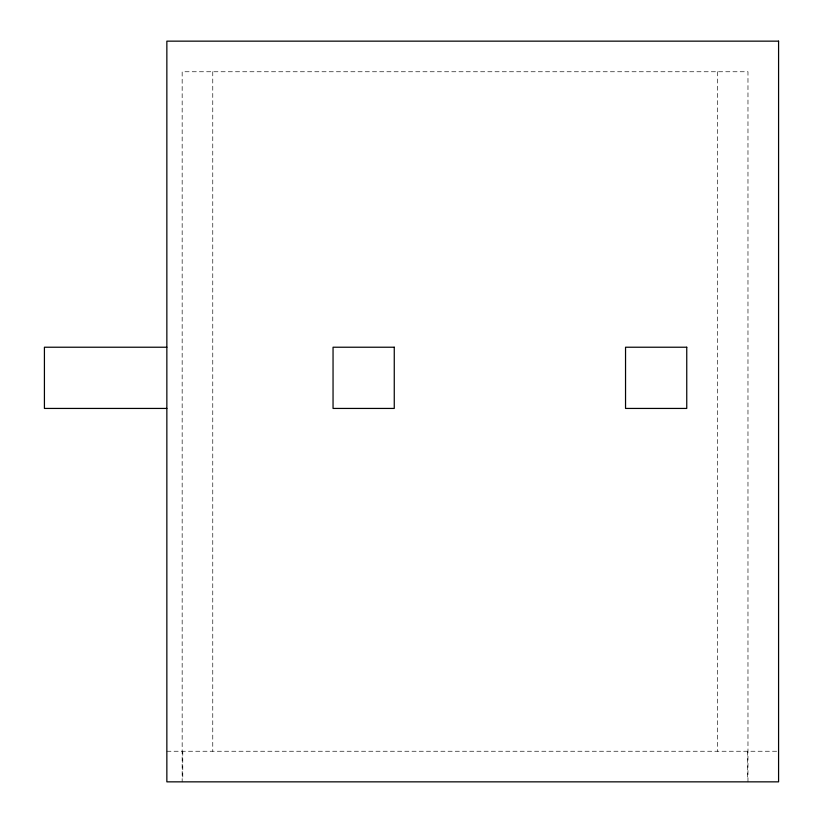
<?xml version="1.0" encoding="UTF-8"?>
<svg xmlns="http://www.w3.org/2000/svg" width="823" height="823" viewBox="0 0 823 823"><rect width="100%" height="100%" fill="white"/><g stroke="black" fill="none" stroke-linecap="round" stroke-linejoin="round"><path stroke-width="0.62" stroke-dasharray="4.12 3.09" d="M166.853 751.245L778.579 751.245M747.973 781.85L747.973 71.755L182.161 71.755L182.161 781.85M747.356 751.245L747.356 779.299M717.358 71.755L717.358 751.245M212.766 71.755L212.766 751.245M182.768 751.245L182.768 779.299"/><path stroke-width="1.23" d="M166.853 347.224L44.421 347.224L44.421 408.434L166.853 408.434M778.579 41.15L166.853 41.15L166.853 781.85L778.579 781.85L778.579 41.15M394.258 347.224L333.048 347.224L333.048 408.434L394.258 408.434L394.258 347.224M686.752 347.224L625.542 347.224L625.542 408.434L686.752 408.434L686.752 347.224"/></g></svg>
